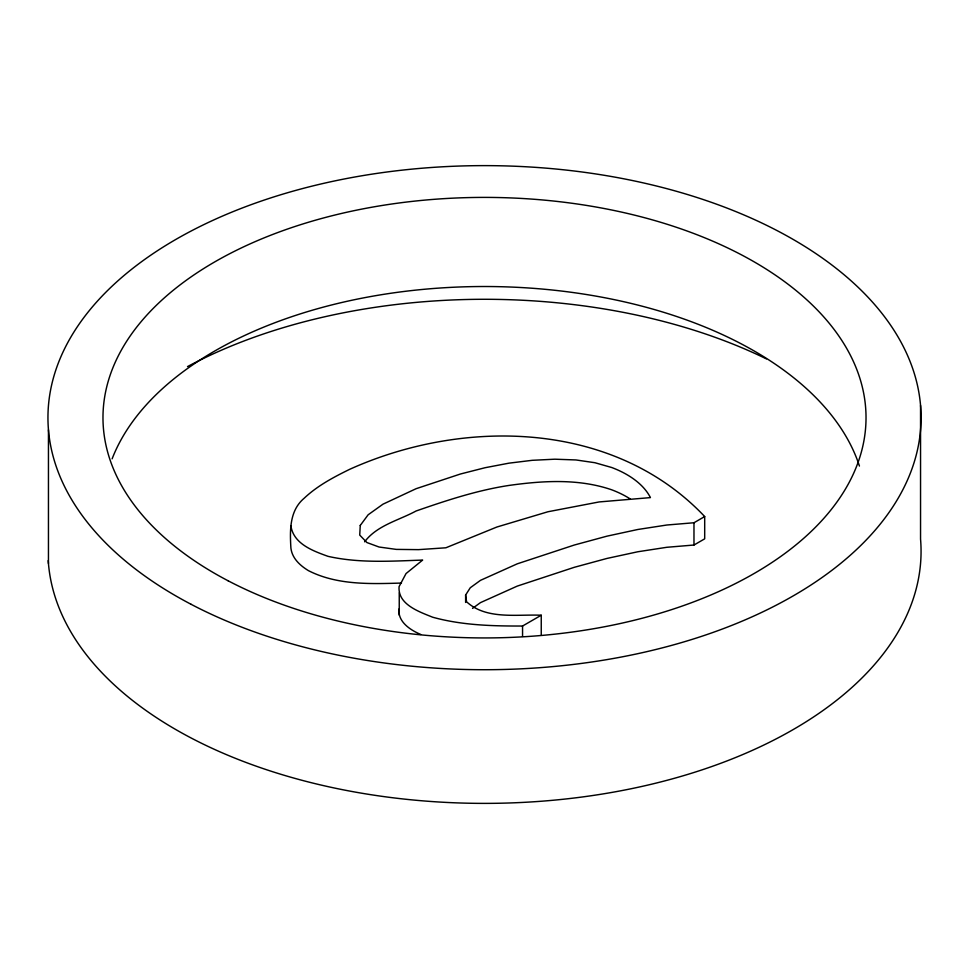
<?xml version="1.0" encoding="UTF-8"?>
<svg xmlns="http://www.w3.org/2000/svg" width="969" height="969" viewBox="0 0 969 969"><rect width="100%" height="100%" fill="white"/><g stroke="black" fill="none" stroke-linecap="round" stroke-linejoin="round"><path stroke-width="1.45" d="M401.457 583.059C370.158 583.956 337.091 585.24 308.421 570.632C300.075 565.545 292.117 558.362 290.906 548.115C289.852 530.54 289.368 510.59 304.242 498.175C317.457 485.699 333.615 477.184 349.797 469.262C464.042 417.76 613.983 420.655 704.693 516.55L704.693 538.837L693.974 545.026L666.817 547.291L637.82 551.761L606.982 558.435L574.314 567.301L517.264 586.1L480.479 602.621L472.533 608.387M465.617 602.452L465.617 595.027L470.268 587.759L480.479 580.346L517.264 563.825L574.314 545.026L606.982 536.16L637.82 529.486L666.817 525.016L693.974 522.751L704.693 516.55M364.635 541.816C376.965 525.343 398.756 520.389 416.089 510.99C446.455 500.44 477.111 490.302 508.991 485.433C543.015 480.66 578.711 478.468 611.73 489.805A93.654 54.07 0 0 1 630.153 498.902M290.906 525.84C293.498 543.972 313.108 550.949 328.019 556.339C359.087 563.352 391.101 561.16 422.641 560.082L406.035 573.563L399.083 586.62C397.629 604.535 419.323 611.79 432.671 617.217C461.91 625.296 492.409 626.119 522.557 626.022L541.247 615.23L541.247 634.538M541.247 615.23C516.671 614.189 486.281 619.954 466.573 601.761L465.617 595.027M420.788 634.477C410.444 630.165 397.46 621.735 399.083 608.907M920.55 405.466L920.55 539.139A436.559 252.049 0 0 1 503.056 803.156A436.559 252.049 0 0 1 48.232 560.567M693.974 522.751L693.974 545.026M522.557 626.022L522.557 636.415M399.24 592.871L399.24 615.145M48.45 429.861L48.45 563.534M187.514 366.597A436.559 252.049 0 0 1 766.431 358.893M112.125 458.834A381.52 220.266 0 0 1 490.895 286.545A381.52 220.266 0 0 1 859.442 466.065M360.25 525.464L359.729 535.082L366.912 542.543L379.036 547.013L396.236 549.387L418.523 549.641L445.873 547.788L496.867 527.027L547.945 511.753L599.133 501.942L650.429 497.606A93.654 54.07 0 0 0 611.742 467.518L594.918 462.722L575.949 459.948L554.813 459.197L532.247 460.311L508.991 463.158L485.057 467.724L460.42 474.011L416.089 488.703L382.997 504.171L368.135 514.793L360.25 525.464M191.099 604.305A436.559 252.049 0 0 0 911.163 471.043A436.559 252.049 0 0 0 351.238 177.654A436.559 252.049 0 0 0 191.099 604.305M228.09 580.77A381.52 220.266 0 0 0 857.371 464.308A381.52 220.266 0 0 0 368.038 207.911A381.52 220.266 0 0 0 228.09 580.77"/></g></svg>
